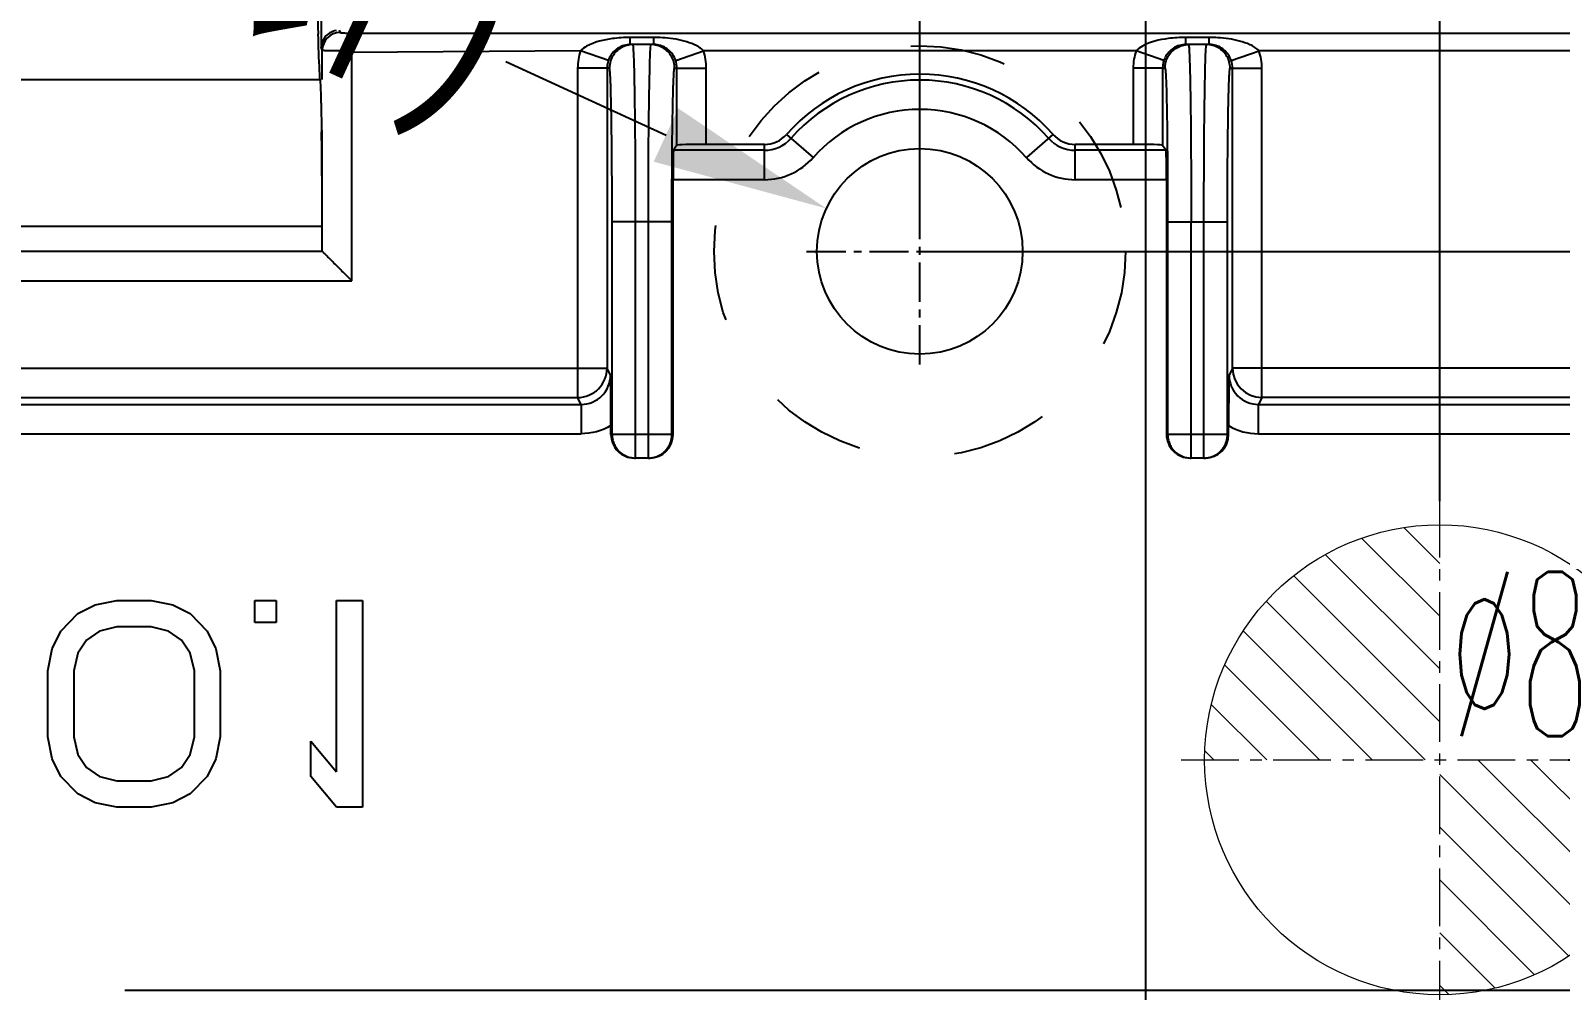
# Model space of a CAD drawing. Header units: millimetres. Extents: x 564 to 2602, y -1989 to 1042.
# Drawn here: x 840.83 to 866.86, y -684.73 to -668.39 of the extents above; entities that cross this region are included whole.
import ezdxf

# ---------------------------------------------------------------- set-up
doc = ezdxf.new("R2010")
doc.units = ezdxf.units.MM
doc.header["$LTSCALE"] = 16.335
doc.header["$PDMODE"] = 3
doc.header["$PDSIZE"] = 0.3125
doc.linetypes.add('CENTER', pattern=[0.6, 0.375, -0.075, 0.075, -0.075])
doc.linetypes.add('HIDDEN', pattern=[0.2, 0.1, -0.1])
doc.layers.get('0').update_dxf_attribs({"linetype": 'CONTINUOUS'})
doc.layers.get('Defpoints').update_dxf_attribs({"linetype": 'CONTINUOUS'})
doc.layers.add('DEFAULT_2', color=8, linetype='HIDDEN')
doc.layers.add('dim', color=82, linetype='CONTINUOUS', lineweight=9)
doc.layers.add('epin', color=13, linetype='CONTINUOUS', lineweight=9)
doc.styles.get("Standard").update_dxf_attribs({"font": 'txt', "width": 0.8})
doc.styles.add('TXT05', font='txt.shx', dxfattribs={"width": 0.5, "bigfont": 'gbcbig.shx'})
doc.dimstyles.get("Standard").update_dxf_attribs({"dimtxt": 0.15625, "dimasz": 0.1875, "dimexe": 0.125, "dimexo": 0.0625, "dimtad": 0, "dimtih": 1, "dimtoh": 1, "dimdsep": 46, "dimtxsty": 'Standard', "dimcen": 0.09, "dimadec": 0, "dimazin": 0, "dimtp": 0.01, "dimtm": 0.01, "dimtfac": 1, "dimtofl": 0, "dimtmove": 0, "dimatfit": 3, "dimfxl": 0, "dimtolj": 1, "dimarcsym": 0})

# ---------------------------------------------------------------- blocks, each defined once
blk = doc.blocks.new('epin_ejp_8')
at = {"layer": 'epin', "ltscale": 0.5}
h = blk.add_hatch(dxfattribs=at)
h.set_pattern_fill('_ANSI31', color=123, scale=0.2, angle=90, style=0)
h.set_pattern_definition([(135, (-3069.6252, 813.4417), (-0.4490128, -0.4490128), [])])
h.paths.add_polyline_path([(0, 4, 0.414214), (-4, 0), (0, 0)])
h.paths.add_polyline_path([(4, 0), (0, 0), (0, -4, 0.414214)])
at = {"layer": 'epin', "color": 1, "linetype": 'CENTER', "ltscale": 0.16}
for p, q in [((0, -4.4), (0, 4.4)), ((-4.4, 0), (4.4, 0))]:
    blk.add_line(p, q, dxfattribs=at)
at = {"layer": 'epin', "ltscale": 0.5}
blk.add_circle((0, 0), 4, dxfattribs=at)
at = {"layer": 'epin', "color": 6, "ltscale": 0.5, "style": 'TXT05', "width": 0.5}
blk.add_text('%%c8', height=2.8, dxfattribs=at).set_placement((0.16, 0.4))
blk = doc.blocks.new('*D155')
at = {"color": 6, "linetype": 'Continuous', "lineweight": -2}
blk.add_line((848.917, -668.92), (851.644, -670.171), dxfattribs=at)
at = {"color": 6}
blk.add_solid([(851.852, -669.716), (851.435, -670.625), (854.371, -671.421)], dxfattribs=at)
at = {"layer": 'Defpoints', "color": 0}
for p in [(854.371, -671.421), (857.552, -672.88)]:
    blk.add_point(p, dxfattribs=at)
at = {"color": 4, "insert": (840.178, -664.914), "char_height": 3, "attachment_point": 5, "rotation": 335.3673}
blk.add_mtext('\\A1;∅3.50(镶针)', dxfattribs=at)
blk = doc.blocks.new('*D156')
at = {"color": 6, "linetype": 'Continuous', "lineweight": -2}
blk.add_line((872.609, -687.189), (874.728, -685.066), dxfattribs=at)
at = {"color": 6}
blk.add_solid([(874.374, -684.712), (875.082, -685.419), (876.847, -682.942)], dxfattribs=at)
at = {"layer": 'Defpoints', "color": 0}
for p in [(879.319, -680.464), (876.847, -682.942)]:
    blk.add_point(p, dxfattribs=at)
at = {"color": 4, "insert": (865.819, -693.995), "char_height": 3, "attachment_point": 5, "rotation": 45.0671}
blk.add_mtext('\\A1;∅3.50(镶针)', dxfattribs=at)
blk = doc.blocks.new('*D184')
at = {"layer": 'Defpoints', "color": 0}
for p in [(877.299, -681.703), (994.221, -681.703), (827.808, -740.305)]:
    blk.add_point(p, dxfattribs=at)
at = {"layer": 'dim', "color": 6, "linetype": 'Continuous', "lineweight": -2}
blk.add_line((877.299, -681.703), (994.221, -681.703), dxfattribs=at)
at = {"layer": 'dim', "color": 4, "insert": (998.054, -681.703), "char_height": 2.5, "attachment_point": 5}
blk.add_mtext('\\A1;58.60', dxfattribs=at)
blk = doc.blocks.new('*D185')
at = {"layer": 'Defpoints', "color": 0}
for p in [(994.221, -677.636), (866.993, -680.805), (827.808, -740.305)]:
    blk.add_point(p, dxfattribs=at)
at = {"layer": 'dim', "color": 6, "linetype": 'Continuous', "lineweight": -2}
for p, q in [((986.221, -680.805), (990.221, -677.636)), ((990.221, -677.636), (994.221, -677.636)), ((866.993, -680.805), (986.221, -680.805))]:
    blk.add_line(p, q, dxfattribs=at)
at = {"layer": 'dim', "color": 4, "insert": (998.054, -677.636), "char_height": 2.5, "attachment_point": 5}
blk.add_mtext('\\A1;59.50', dxfattribs=at)
blk = doc.blocks.new('*D187')
at = {"layer": 'Defpoints', "color": 0}
for p in [(855.962, -672.151), (994.221, -672.151), (827.808, -740.305)]:
    blk.add_point(p, dxfattribs=at)
at = {"layer": 'dim', "color": 6, "linetype": 'Continuous', "lineweight": -2}
blk.add_line((855.962, -672.151), (994.221, -672.151), dxfattribs=at)
at = {"layer": 'dim', "color": 4, "insert": (997.887, -672.151), "char_height": 2.5, "attachment_point": 5}
blk.add_mtext('\\A1;68.15', dxfattribs=at)
blk = doc.blocks.new('*D188')
at = {"layer": 'Defpoints', "color": 0}
for p in [(858.262, -663.805), (994.221, -663.805), (827.808, -740.305)]:
    blk.add_point(p, dxfattribs=at)
at = {"layer": 'dim', "color": 6, "linetype": 'Continuous', "lineweight": -2}
blk.add_line((858.262, -663.805), (994.221, -663.805), dxfattribs=at)
at = {"layer": 'dim', "color": 4, "insert": (998.054, -663.805), "char_height": 2.5, "attachment_point": 5}
blk.add_mtext('\\A1;76.50', dxfattribs=at)
blk = doc.blocks.new('*D189')
at = {"layer": 'Defpoints', "color": 0}
for p in [(857.808, -644.805), (994.221, -644.805), (827.808, -740.305)]:
    blk.add_point(p, dxfattribs=at)
at = {"layer": 'dim', "color": 6, "linetype": 'Continuous', "lineweight": -2}
blk.add_line((857.808, -644.805), (994.221, -644.805), dxfattribs=at)
at = {"layer": 'dim', "color": 4, "insert": (998.054, -644.805), "char_height": 2.5, "attachment_point": 5}
blk.add_mtext('\\A1;95.50', dxfattribs=at)
blk = doc.blocks.new('*D190')
at = {"layer": 'Defpoints', "color": 0}
for p in [(962.551, -639.805), (994.375, -639.805), (827.808, -740.305)]:
    blk.add_point(p, dxfattribs=at)
at = {"layer": 'dim', "color": 6, "linetype": 'Continuous', "lineweight": -2}
blk.add_line((962.551, -639.805), (994.375, -639.805), dxfattribs=at)
at = {"layer": 'dim', "color": 4, "insert": (998.542, -639.805), "char_height": 2.5, "attachment_point": 5}
blk.add_mtext('\\A1;100.50', dxfattribs=at)
blk = doc.blocks.new('*D193')
at = {"layer": 'Defpoints', "color": 0}
for p in [(848.319, -609.288), (855.962, -671.724), (827.808, -740.305)]:
    blk.add_point(p, dxfattribs=at)
at = {"layer": 'dim', "color": 6, "linetype": 'Continuous', "lineweight": -2}
for p, q in [((848.319, -613.288), (848.319, -609.288)), ((855.962, -617.288), (848.319, -613.288)), ((855.962, -671.724), (855.962, -617.288))]:
    blk.add_line(p, q, dxfattribs=at)
at = {"layer": 'dim', "color": 4, "insert": (848.319, -605.621), "char_height": 2.5, "attachment_point": 5, "rotation": 90}
blk.add_mtext('\\A1;28.15', dxfattribs=at)
blk = doc.blocks.new('*D194')
at = {"layer": 'Defpoints', "color": 0}
for p in [(859.808, -609.288), (859.808, -718.405), (827.808, -740.305)]:
    blk.add_point(p, dxfattribs=at)
at = {"layer": 'dim', "color": 6, "linetype": 'Continuous', "lineweight": -2}
blk.add_line((859.808, -718.405), (859.808, -609.288), dxfattribs=at)
at = {"layer": 'dim', "color": 4, "insert": (859.808, -605.621), "char_height": 2.5, "attachment_point": 5, "rotation": 90}
blk.add_mtext('\\A1;32.00', dxfattribs=at)
blk = doc.blocks.new('*D195')
at = {"layer": 'Defpoints', "color": 0}
for p in [(854.902, -609.288), (857.808, -640.405), (827.808, -740.305)]:
    blk.add_point(p, dxfattribs=at)
at = {"layer": 'dim', "color": 6, "linetype": 'Continuous', "lineweight": -2}
for p, q in [((854.902, -613.288), (854.902, -609.288)), ((857.808, -617.288), (854.902, -613.288)), ((857.808, -640.405), (857.808, -617.288))]:
    blk.add_line(p, q, dxfattribs=at)
at = {"layer": 'dim', "color": 4, "insert": (854.902, -605.788), "char_height": 2.5, "attachment_point": 5, "rotation": 90}
blk.add_mtext('\\A1;30.00', dxfattribs=at)
blk = doc.blocks.new('*D196')
at = {"layer": 'Defpoints', "color": 0}
for p in [(864.808, -609.288), (864.808, -676.405), (827.808, -740.305)]:
    blk.add_point(p, dxfattribs=at)
at = {"layer": 'dim', "color": 6, "linetype": 'Continuous', "lineweight": -2}
blk.add_line((864.808, -676.405), (864.808, -609.288), dxfattribs=at)
at = {"layer": 'dim', "color": 4, "insert": (864.808, -605.621), "char_height": 2.5, "attachment_point": 5, "rotation": 90}
blk.add_mtext('\\A1;37.00', dxfattribs=at)
blk = doc.blocks.new('*D197')
at = {"layer": 'Defpoints', "color": 0}
for p in [(878.083, -609.288), (878.083, -681.703), (827.808, -740.305)]:
    blk.add_point(p, dxfattribs=at)
at = {"layer": 'dim', "color": 6, "linetype": 'Continuous', "lineweight": -2}
blk.add_line((878.083, -681.703), (878.083, -609.288), dxfattribs=at)
at = {"layer": 'dim', "color": 4, "insert": (878.083, -605.455), "char_height": 2.5, "attachment_point": 5, "rotation": 90}
blk.add_mtext('\\A1;50.28', dxfattribs=at)
blk = doc.blocks.new('*D198')
at = {"layer": 'Defpoints', "color": 0}
for p in [(890.808, -609.288), (890.808, -732.405), (827.808, -740.305)]:
    blk.add_point(p, dxfattribs=at)
at = {"layer": 'dim', "color": 6, "linetype": 'Continuous', "lineweight": -2}
blk.add_line((890.808, -732.405), (890.808, -609.288), dxfattribs=at)
at = {"layer": 'dim', "color": 4, "insert": (890.808, -605.621), "char_height": 2.5, "attachment_point": 5, "rotation": 90}
blk.add_mtext('\\A1;63.00', dxfattribs=at)
blk = doc.blocks.new('*D199')
at = {"layer": 'Defpoints', "color": 0}
for p in [(923.808, -609.288), (923.808, -732.405), (827.808, -740.305)]:
    blk.add_point(p, dxfattribs=at)
at = {"layer": 'dim', "color": 6, "linetype": 'Continuous', "lineweight": -2}
blk.add_line((923.808, -732.405), (923.808, -609.288), dxfattribs=at)
at = {"layer": 'dim', "color": 4, "insert": (923.808, -605.621), "char_height": 2.5, "attachment_point": 5, "rotation": 90}
blk.add_mtext('\\A1;96.00', dxfattribs=at)
blk = doc.blocks.new('*D200')
at = {"layer": 'Defpoints', "color": 0}
for p in [(951.808, -609.288), (951.808, -734.405), (827.808, -740.305)]:
    blk.add_point(p, dxfattribs=at)
at = {"layer": 'dim', "color": 6, "linetype": 'Continuous', "lineweight": -2}
blk.add_line((951.808, -734.405), (951.808, -609.288), dxfattribs=at)
at = {"layer": 'dim', "color": 4, "insert": (951.808, -604.955), "char_height": 2.5, "attachment_point": 5, "rotation": 90}
blk.add_mtext('\\A1;124.00', dxfattribs=at)
blk = doc.blocks.new('*D201')
at = {"layer": 'Defpoints', "color": 0}
for p in [(930.348, -609.288), (925.808, -659.405), (827.808, -740.305)]:
    blk.add_point(p, dxfattribs=at)
at = {"layer": 'dim', "color": 6, "linetype": 'Continuous', "lineweight": -2}
for p, q in [((930.348, -613.288), (930.348, -609.288)), ((925.808, -617.288), (930.348, -613.288)), ((925.808, -659.405), (925.808, -617.288))]:
    blk.add_line(p, q, dxfattribs=at)
at = {"layer": 'dim', "color": 4, "insert": (930.348, -605.621), "char_height": 2.5, "attachment_point": 5, "rotation": 90}
blk.add_mtext('\\A1;98.00', dxfattribs=at)
blk = doc.blocks.new('*D202')
at = {"layer": 'Defpoints', "color": 0}
for p in [(896.808, -609.288), (896.808, -659.405), (827.808, -740.305)]:
    blk.add_point(p, dxfattribs=at)
at = {"layer": 'dim', "color": 6, "linetype": 'Continuous', "lineweight": -2}
blk.add_line((896.808, -659.405), (896.808, -609.288), dxfattribs=at)
at = {"layer": 'dim', "color": 4, "insert": (896.808, -605.621), "char_height": 2.5, "attachment_point": 5, "rotation": 90}
blk.add_mtext('\\A1;69.00', dxfattribs=at)
blk = doc.blocks.new('*D203')
at = {"layer": 'Defpoints', "color": 0}
for p in [(960.808, -609.288), (960.808, -635.997), (827.808, -740.305)]:
    blk.add_point(p, dxfattribs=at)
at = {"layer": 'dim', "color": 6, "linetype": 'Continuous', "lineweight": -2}
blk.add_line((960.808, -635.997), (960.808, -609.288), dxfattribs=at)
at = {"layer": 'dim', "color": 4, "insert": (960.808, -604.955), "char_height": 2.5, "attachment_point": 5, "rotation": 90}
blk.add_mtext('\\A1;133.00', dxfattribs=at)

msp = doc.modelspace()

# ---------------------------------------------------------------- linework, layer by layer
at = {"color": 7, "linetype": 'Continuous'}
for p, q in [((845.779, -667.702), (845.779, -668.677)), ((846.299, -668.737), (846.299, -668.436)), ((846.299, -668.436), (868.646, -668.436)), ((851.036, -668.631), (851.036, -668.509)), ((851.435, -668.509), (851.036, -668.509)), ((851.435, -668.631), (851.036, -668.631)), ((851.435, -668.631), (851.435, -668.509)), ((860.488, -668.631), (860.488, -668.509)), ((860.887, -668.509), (860.488, -668.509)), ((860.887, -668.631), (860.488, -668.631)), ((860.887, -668.631), (860.887, -668.509)), ((845.796, -668.727), (845.779, -668.677)), ((845.796, -669.226), (845.796, -668.727)), ((850.19, -668.737), (846.299, -668.765)), ((846.299, -672.653), (846.299, -668.765)), ((850.663, -668.901), (850.19, -668.737)), ((851.809, -668.901), (852.281, -668.737)), ((859.642, -668.737), (852.281, -668.737)), ((860.115, -668.901), (859.642, -668.737)), ((861.26, -668.901), (861.733, -668.737)), ((868.646, -668.737), (861.733, -668.737)), ((850.141, -669.031), (850.141, -674.639)), ((850.641, -669.031), (850.141, -669.031)), ((850.641, -669.031), (850.641, -674.139)), ((851.83, -670.344), (851.83, -669.031)), ((851.83, -669.031), (852.33, -669.031)), ((852.33, -670.331), (852.33, -669.031)), ((859.593, -669.031), (859.593, -670.331)), ((860.093, -669.031), (859.593, -669.031)), ((860.093, -669.031), (860.093, -670.344)), ((861.282, -674.139), (861.282, -669.031)), ((861.282, -669.031), (861.782, -669.031)), ((861.782, -674.639), (861.782, -669.031)), ((830.981, -669.225), (845.758, -669.225)), ((853.695, -670.16), (854.146, -670.556)), ((858.228, -670.16), (857.777, -670.556)), ((851.83, -670.344), (851.772, -670.431)), ((853.318, -670.431), (851.772, -670.431)), ((853.318, -670.331), (852.33, -670.331)), ((853.318, -670.931), (853.318, -670.331)), ((858.606, -670.931), (858.606, -670.331)), ((859.593, -670.331), (858.606, -670.331)), ((860.151, -670.431), (858.606, -670.431)), ((860.093, -670.344), (860.151, -670.431)), ((851.764, -675.27), (851.764, -670.931)), ((853.318, -670.931), (851.764, -670.931)), ((860.16, -670.931), (858.606, -670.931)), ((860.16, -670.931), (860.16, -675.27)), ((826.57, -671.723), (845.794, -671.722)), ((845.794, -672.151), (845.794, -671.722)), ((850.727, -674.139), (850.727, -671.648)), ((851.744, -671.648), (850.727, -671.648)), ((851.127, -675.67), (851.127, -671.648)), ((851.344, -675.67), (851.344, -671.648)), ((851.744, -675.27), (851.744, -671.648)), ((860.179, -671.648), (860.179, -675.27)), ((860.179, -671.648), (861.196, -671.648)), ((860.579, -675.67), (860.579, -671.648)), ((860.796, -675.67), (860.796, -671.648)), ((861.196, -675.27), (861.196, -671.648)), ((845.794, -672.151), (810.324, -672.151)), ((809.802, -672.653), (846.299, -672.653)), ((810.304, -674.139), (850.641, -674.139)), ((850.699, -674.256), (850.641, -674.139)), ((861.282, -674.139), (861.224, -674.256)), ((868.646, -674.139), (861.282, -674.139)), ((810.243, -674.756), (850.2, -674.756)), ((810.302, -674.639), (850.141, -674.639)), ((850.2, -674.756), (850.141, -674.639)), ((850.2, -674.756), (850.2, -675.256)), ((861.782, -674.639), (861.723, -674.756)), ((861.723, -675.256), (861.723, -674.756)), ((861.723, -674.756), (868.766, -674.756)), ((868.648, -674.639), (861.782, -674.639)), ((850.708, -675.27), (850.708, -675.117)), ((861.215, -675.27), (861.215, -675.117)), ((810.243, -675.256), (850.2, -675.256)), ((851.744, -675.27), (850.781, -675.27)), ((861.196, -675.27), (860.232, -675.27)), ((861.723, -675.256), (868.766, -675.256)), ((851.364, -675.67), (851.108, -675.67)), ((860.815, -675.67), (860.56, -675.67)), ((875.771, -684.731), (842.438, -684.731))]:
    msp.add_line(p, q, dxfattribs=at)
at = {"color": 1, "linetype": 'CENTER', "ltscale": 0.108846}
for p, q in [((855.962, -674.076), (855.962, -670.226)), ((854.037, -672.151), (857.887, -672.151))]:
    msp.add_line(p, q, dxfattribs=at)
at = {"color": 2, "linetype": 'Continuous'}
for p, q in [((841.64, -678.317), (841.933, -678.168)), ((841.933, -678.168), (842.3, -678.093)), ((842.3, -678.093), (842.886, -678.093)), ((842.886, -678.093), (843.253, -678.168)), ((843.253, -678.168), (843.546, -678.317)), ((844.646, -678.467), (844.646, -678.093)), ((844.646, -678.093), (845.013, -678.093)), ((845.013, -678.093), (845.013, -678.467)), ((846.039, -681.013), (846.039, -678.093)), ((846.039, -678.093), (846.479, -678.093)), ((846.479, -678.093), (846.479, -681.612)), ((841.347, -678.617), (841.64, -678.317)), ((843.546, -678.317), (843.84, -678.617)), ((845.013, -678.467), (844.646, -678.467)), ((841.2, -678.916), (841.347, -678.617)), ((841.787, -678.767), (841.64, -678.991)), ((842.007, -678.617), (841.787, -678.767)), ((842.3, -678.542), (842.007, -678.617)), ((842.886, -678.542), (842.3, -678.542)), ((843.18, -678.617), (842.886, -678.542)), ((843.4, -678.767), (843.18, -678.617)), ((843.546, -678.991), (843.4, -678.767)), ((843.84, -678.617), (843.986, -678.916)), ((841.127, -679.291), (841.2, -678.916)), ((841.64, -678.991), (841.567, -679.291)), ((843.62, -679.291), (843.546, -678.991)), ((843.986, -678.916), (844.06, -679.291)), ((841.127, -680.414), (841.127, -679.291)), ((841.567, -679.291), (841.567, -680.414)), ((843.62, -680.414), (843.62, -679.291)), ((844.06, -679.291), (844.06, -680.414)), ((841.2, -680.788), (841.127, -680.414)), ((841.567, -680.414), (841.64, -680.714)), ((843.546, -680.714), (843.62, -680.414)), ((844.06, -680.414), (843.986, -680.788)), ((845.599, -681.088), (845.599, -680.489)), ((845.599, -680.489), (846.039, -681.013)), ((841.347, -681.088), (841.2, -680.788)), ((841.64, -680.714), (841.787, -680.938)), ((843.4, -680.938), (843.546, -680.714)), ((843.986, -680.788), (843.84, -681.088)), ((841.64, -681.387), (841.347, -681.088)), ((841.787, -680.938), (842.007, -681.088)), ((842.007, -681.088), (842.3, -681.163)), ((842.886, -681.163), (843.18, -681.088)), ((843.18, -681.088), (843.4, -680.938)), ((843.84, -681.088), (843.546, -681.387)), ((846.039, -681.612), (845.599, -681.088)), ((841.933, -681.537), (841.64, -681.387)), ((842.3, -681.163), (842.886, -681.163)), ((843.546, -681.387), (843.253, -681.537)), ((842.3, -681.612), (841.933, -681.537)), ((842.886, -681.612), (842.3, -681.612)), ((843.253, -681.537), (842.886, -681.612)), ((846.479, -681.612), (846.039, -681.612))]:
    msp.add_line(p, q, dxfattribs=at)
at = {"color": 3, "linetype": 'Continuous'}
msp.add_circle((855.962, -672.151), 1.75, dxfattribs=at)
at = {"color": 7, "linetype": 'Continuous'}
for centre, radius, start, end in [((930.411, -666.068), 84.718, 180.95796, 181.61307), ((846.098, -668.728), 0.302, 90.0309, 179.8981), ((846.295, -665.169), 3.268, 268.2335, 270.0731), ((851.435, -670.865), 2.356, 86.4304, 90.003), ((851.435, -669.032), 0.401, 80.6121, 89.9586), ((860.887, -670.865), 2.356, 86.4304, 90.003), ((860.887, -669.032), 0.401, 80.6121, 89.9586), ((851.047, -669.032), 0.906, 160.9997, 179.9342), ((851.044, -669.032), 0.403, 153.1537, 179.9341), ((851.086, -669.032), 0.404, 150.1915, 162.4337), ((851.424, -669.032), 0.906, 0.0658, 19.0003), ((860.499, -669.032), 0.906, 160.9997, 179.9342), ((860.495, -669.032), 0.403, 152.9324, 179.9341), ((860.876, -669.032), 0.906, 0.0658, 19.0003), ((851.428, -669.032), 0.403, 0.0659, 19.0073), ((855.962, -672.151), 3.017, 41.2999, 138.7001), ((860.88, -669.032), 0.403, 0.0659, 19.0073), ((855.962, -672.151), 2.916, 41.2999, 138.7001), ((855.962, -672.151), 2.416, 41.2999, 138.7001), ((734.218, -671.651), 111.576, 359.96318, 0.78664), ((853.318, -669.828), 0.503, 270, 318.7001), ((858.606, -669.828), 0.503, 221.2999, 270), ((853.318, -669.828), 0.603, 270, 318.7001), ((858.606, -669.828), 0.603, 221.2999, 270), ((853.318, -669.828), 1.103, 270, 318.7001), ((858.606, -669.828), 1.103, 221.2999, 270), ((850.2, -674.257), 0.5, 269.9875, 0.0852), ((850.141, -674.139), 0.5, 315.458, 359.965), ((910.941, -675.182), 49.726, 178.9333, 179.9256), ((861.723, -674.257), 0.499, 179.9043, 270.0171), ((861.782, -674.139), 0.5, 180.0375, 269.9887)]:
    msp.add_arc(centre, radius, start, end, dxfattribs=at)
for centre, major_axis, ratio, start_param, end_param in [((851.772, -670.931), (0, 0.5), 0.017455, 0.02618, 1.570796), ((852.33, -670.344), (0.5, 0), 0.026186, 1.570796, 3.124139), ((859.593, -670.344), (0.5, 0), 0.026186, 0.017453, 1.570796), ((860.151, -670.931), (0, 0.5), 0.017455, -1.570796, -0.02618), ((851.108, -675.27), (0.4, 0), 0.999848, -3.141593, -1.570796), ((851.364, -675.27), (0.4, 0), 0.999848, -1.570796, 0), ((860.56, -675.27), (0.4, 0), 0.999848, -3.141593, -1.570796), ((860.815, -675.27), (0.4, 0), 0.999848, -1.570796, 0)]:
    msp.add_ellipse(centre, major_axis=major_axis, ratio=ratio, start_param=start_param, end_param=end_param, dxfattribs=at)
for points, knots in [([(845.758, -669.226), (845.755, -669.178), (845.741, -668.92), (845.733, -668.662), (845.727, -668.452)], [0, 0, 0, 0, 0.187706, 1, 1, 1, 1]), ([(846.031, -668.393), (845.958, -668.406), (845.829, -668.48), (845.78, -668.616), (845.779, -668.677)], [0, 0, 0, 0, 0.549991, 1, 1, 1, 1]), ([(846.098, -668.426), (846.099, -668.428), (846.11, -668.428), (846.127, -668.432), (846.158, -668.433), (846.181, -668.434), (846.194, -668.435)], [0, 0, 0, 0, 0.079149, 0.279697, 0.592788, 1, 1, 1, 1]), ([(851.036, -668.631), (850.964, -668.631), (850.817, -668.673), (850.717, -668.786), (850.685, -668.849)], [0, 0, 0, 0, 0.508824, 1, 1, 1, 1]), ([(851.082, -668.631), (851.013, -668.631), (850.872, -668.668), (850.77, -668.772), (850.735, -668.831)], [0, 0, 0, 0, 0.499984, 1, 1, 1, 1]), ([(851.809, -668.901), (851.785, -668.831), (851.701, -668.708), (851.566, -668.648), (851.5, -668.637)], [0, 0, 0, 0, 0.522594, 1, 1, 1, 1]), ([(852.281, -668.737), (852.239, -668.692), (852.129, -668.627), (851.893, -668.548), (851.706, -668.522), (851.582, -668.514)], [0, 0, 0, 0, 0.250101, 0.49932, 1, 1, 1, 1]), ([(860.488, -668.631), (860.415, -668.631), (860.269, -668.673), (860.169, -668.785), (860.137, -668.848)], [0, 0, 0, 0, 0.50921, 1, 1, 1, 1]), ([(860.533, -668.631), (860.537, -668.631), (860.537, -668.65), (860.542, -668.671), (860.544, -668.719), (860.546, -668.753), (860.547, -668.774)], [0, 0, 0, 0, 0.067446, 0.256353, 0.567586, 1, 1, 1, 1]), ([(861.26, -668.901), (861.236, -668.831), (861.153, -668.708), (861.018, -668.648), (860.952, -668.637)], [0, 0, 0, 0, 0.522594, 1, 1, 1, 1]), ([(861.733, -668.737), (861.69, -668.692), (861.58, -668.627), (861.345, -668.548), (861.158, -668.522), (861.034, -668.514)], [0, 0, 0, 0, 0.250101, 0.49932, 1, 1, 1, 1]), ([(845.796, -668.727), (845.799, -668.73), (845.815, -668.727), (845.842, -668.733), (845.89, -668.734), (845.952, -668.735), (846.027, -668.731), (846.145, -668.736), (846.235, -668.765), (846.299, -668.765)], [0, 0, 0, 0, 0.022531, 0.0815, 0.175018, 0.299516, 0.450769, 0.62187, 1, 1, 1, 1]), ([(851.111, -669.36), (851.109, -669.201), (851.105, -668.991), (851.095, -668.754), (851.09, -668.677), (851.087, -668.649)], [0, 0, 0, 0, 0.673963, 0.883048, 1, 1, 1, 1]), ([(851.344, -671.648), (851.344, -671.301), (851.346, -670.649), (851.352, -669.773), (851.366, -669.129), (851.372, -668.787), (851.382, -668.671)], [0, 0, 0, 0, 0.349898, 0.656417, 0.882266, 1, 1, 1, 1]), ([(851.79, -669.031), (851.79, -668.962), (851.753, -668.822), (851.65, -668.719), (851.59, -668.685)], [0, 0, 0, 0, 0.500016, 1, 1, 1, 1]), ([(860.133, -669.031), (860.133, -668.962), (860.171, -668.822), (860.274, -668.719), (860.333, -668.685)], [0, 0, 0, 0, 0.500016, 1, 1, 1, 1]), ([(860.547, -668.774), (860.548, -668.799), (860.554, -668.925), (860.557, -669.052), (860.559, -669.155)], [0, 0, 0, 0, 0.193811, 1, 1, 1, 1]), ([(860.796, -671.648), (860.796, -671.301), (860.798, -670.649), (860.804, -669.773), (860.817, -669.129), (860.823, -668.787), (860.834, -668.671)], [0, 0, 0, 0, 0.349898, 0.656417, 0.882266, 1, 1, 1, 1]), ([(861.241, -669.031), (861.241, -668.962), (861.204, -668.822), (861.101, -668.719), (861.042, -668.685)], [0, 0, 0, 0, 0.500016, 1, 1, 1, 1]), ([(850.727, -671.648), (850.727, -671.478), (850.727, -671.144), (850.724, -670.659), (850.72, -670.212), (850.716, -669.871), (850.711, -669.631), (850.707, -669.479), (850.704, -669.347), (850.7, -669.238), (850.696, -669.152), (850.692, -669.091), (850.688, -669.052), (850.685, -669.037), (850.683, -669.031), (850.682, -669.031)], [0, 0, 0, 0, 0.195028, 0.382855, 0.55564, 0.707007, 0.772826, 0.831182, 0.881549, 0.923441, 0.956478, 0.980332, 0.994805, 0.998518, 1, 1, 1, 1]), ([(851.744, -671.648), (851.744, -671.478), (851.745, -671.143), (851.747, -670.658), (851.751, -670.212), (851.756, -669.871), (851.761, -669.631), (851.764, -669.479), (851.768, -669.347), (851.772, -669.238), (851.776, -669.151), (851.78, -669.091), (851.784, -669.052), (851.787, -669.037), (851.789, -669.031), (851.79, -669.031)], [0, 0, 0, 0, 0.195123, 0.382917, 0.55567, 0.707048, 0.77285, 0.831213, 0.881574, 0.92347, 0.956494, 0.980348, 0.994814, 0.998521, 1, 1, 1, 1]), ([(860.133, -669.031), (860.136, -669.031), (860.137, -669.047), (860.142, -669.066), (860.144, -669.107), (860.146, -669.137), (860.147, -669.155)], [0, 0, 0, 0, 0.068821, 0.25778, 0.568498, 1, 1, 1, 1]), ([(860.147, -669.155), (860.154, -669.278), (860.162, -669.595), (860.176, -670.426), (860.179, -671.133), (860.179, -671.648)], [0, 0, 0, 0, 0.148531, 0.380974, 1, 1, 1, 1]), ([(860.559, -669.155), (860.563, -669.316), (860.576, -670.147), (860.579, -670.978), (860.579, -671.648)], [0, 0, 0, 0, 0.193532, 1, 1, 1, 1]), ([(861.196, -671.648), (861.196, -671.478), (861.196, -671.143), (861.199, -670.658), (861.203, -670.212), (861.208, -669.871), (861.212, -669.631), (861.216, -669.479), (861.22, -669.347), (861.224, -669.238), (861.228, -669.151), (861.232, -669.091), (861.235, -669.052), (861.238, -669.037), (861.24, -669.031), (861.241, -669.031)], [0, 0, 0, 0, 0.195123, 0.382917, 0.55567, 0.707048, 0.77285, 0.831213, 0.881574, 0.92347, 0.956494, 0.980348, 0.994814, 0.998521, 1, 1, 1, 1]), ([(845.758, -669.226), (845.76, -669.244), (845.766, -669.352), (845.77, -669.46), (845.772, -669.55)], [0, 0, 0, 0, 0.171874, 1, 1, 1, 1]), ([(851.127, -671.648), (851.127, -671.433), (851.126, -670.671), (851.121, -669.908), (851.111, -669.36)], [0, 0, 0, 0, 0.281566, 1, 1, 1, 1]), ([(845.772, -669.55), (845.774, -669.59), (845.778, -669.78), (845.782, -669.97), (845.784, -670.119)], [0, 0, 0, 0, 0.213432, 1, 1, 1, 1]), ([(846.299, -672.653), (846.243, -672.598), (846.135, -672.49), (846.005, -672.359), (845.91, -672.266), (845.857, -672.209), (845.817, -672.175), (845.802, -672.154), (845.795, -672.151)], [0, 0, 0, 0, 0.33238, 0.642923, 0.779156, 0.892331, 0.970169, 1, 1, 1, 1]), ([(850.708, -675.117), (850.708, -675.034), (850.707, -674.747), (850.703, -674.46), (850.699, -674.256)], [0, 0, 0, 0, 0.290741, 1, 1, 1, 1]), ([(850.141, -674.639), (850.207, -674.639), (850.339, -674.612), (850.451, -674.537), (850.497, -674.49)], [0, 0, 0, 0, 0.499453, 1, 1, 1, 1])]:
    msp.add_open_spline(points, degree=3, knots=knots, dxfattribs=at)
for points in [[(850.731, -668.53), (850.581, -668.55), (850.427, -668.585), (850.294, -668.659)], [(851.036, -668.509), (850.935, -668.509), (850.832, -668.516), (850.731, -668.53)], [(851.59, -668.685), (851.53, -668.651), (851.459, -668.631), (851.39, -668.631)], [(860.187, -668.529), (860.036, -668.549), (859.882, -668.583), (859.749, -668.657)], [(860.488, -668.509), (860.388, -668.509), (860.287, -668.516), (860.187, -668.529)], [(860.333, -668.685), (860.393, -668.651), (860.464, -668.631), (860.533, -668.631)], [(861.042, -668.685), (860.982, -668.651), (860.911, -668.631), (860.842, -668.631)], [(850.294, -668.659), (850.256, -668.68), (850.22, -668.706), (850.19, -668.737)], [(859.749, -668.657), (859.71, -668.678), (859.673, -668.705), (859.642, -668.737)], [(850.701, -668.91), (850.688, -668.949), (850.682, -668.991), (850.682, -669.031)], [(850.708, -675.117), (850.557, -675.207), (850.375, -675.256), (850.2, -675.256)], [(861.215, -675.117), (861.366, -675.207), (861.548, -675.256), (861.723, -675.256)]]:
    msp.add_open_spline(points, degree=3, dxfattribs=at)
at = {"layer": 'DEFAULT_2', "color": 8, "linetype": 'HIDDEN'}
for p, q in [((846.085, -668.388), (846.098, -668.426)), ((850.682, -669.031), (850.641, -669.031)), ((851.79, -669.031), (851.83, -669.031)), ((860.093, -669.031), (860.133, -669.031)), ((861.241, -669.031), (861.282, -669.031)), ((845.796, -671.722), (845.796, -669.226)), ((850.727, -675.27), (850.727, -674.139)), ((850.781, -675.27), (850.708, -675.27)), ((851.764, -675.27), (851.744, -675.27)), ((860.232, -675.27), (860.16, -675.27)), ((861.196, -675.27), (861.215, -675.27))]:
    msp.add_line(p, q, dxfattribs=at)
msp.add_circle((855.962, -672.151), 3.5, dxfattribs=at)
for centre in [(851.127, -675.27), (860.579, -675.27)]:
    msp.add_arc(centre, 0.4, 179.9779, 270.0134, dxfattribs=at)
for points, knots in [([(851.087, -668.649), (851.086, -668.645), (851.085, -668.64), (851.083, -668.631), (851.082, -668.631)], [0, 0, 0, 0, 0.726833, 1, 1, 1, 1]), ([(851.383, -668.662), (851.384, -668.654), (851.386, -668.647), (851.387, -668.631), (851.39, -668.631)], [0, 0, 0, 0, 0.735203, 1, 1, 1, 1]), ([(860.835, -668.662), (860.836, -668.654), (860.838, -668.647), (860.839, -668.631), (860.842, -668.631)], [0, 0, 0, 0, 0.735203, 1, 1, 1, 1]), ([(851.344, -675.67), (851.414, -675.67), (851.556, -675.632), (851.659, -675.527), (851.693, -675.466)], [0, 0, 0, 0, 0.499988, 1, 1, 1, 1]), ([(860.796, -675.67), (860.866, -675.67), (861.008, -675.632), (861.111, -675.527), (861.145, -675.466)], [0, 0, 0, 0, 0.499988, 1, 1, 1, 1])]:
    msp.add_open_spline(points, degree=3, knots=knots, dxfattribs=at)
for points in [[(851.693, -675.466), (851.71, -675.436), (851.722, -675.404), (851.731, -675.371)], [(851.731, -675.371), (851.74, -675.338), (851.744, -675.304), (851.744, -675.27)], [(861.145, -675.466), (861.161, -675.436), (861.174, -675.404), (861.183, -675.371)], [(861.183, -675.371), (861.191, -675.338), (861.196, -675.304), (861.196, -675.27)]]:
    msp.add_open_spline(points, degree=3, dxfattribs=at)

# ---------------------------------------------------------------- block references
at = {"layer": 'epin'}
msp.add_blockref('epin_ejp_8', (864.808, -680.805), dxfattribs=at)

# ---------------------------------------------------------------- dimensions: what is measured, and where the dimension line sits
for p1, p2, picture, middle in [((857.552, -672.88), (854.371, -671.421), '*D155', (840.178, -664.914)), ((879.319, -680.464), (876.847, -682.942), '*D156', (865.819, -693.995))]:
    dim = msp.add_diameter_dim_2p(p1=p1, p2=p2, text='<>(镶针)', dimstyle='Standard', override={"dimtxt": 3, "dimasz": 3, "dimexe": 0, "dimexo": 0, "dimgap": 0, "dimtih": 0, "dimtoh": 0, "dimzin": 0, "dimcen": 0, "dimclrd": 6, "dimclre": 6, "dimclrt": 4, "dimadec": 2, "dimtp": 0, "dimtm": 0, "dimfxl": 1.25, "dimtzin": 0})
    dim.commit()
    dim.dimension.update_dxf_attribs({"geometry": picture, "text_midpoint": middle})
at = {"layer": 'dim'}
for feature_location, offset, dtype, origin, picture, middle in [((951.808, -734.405), (0, 125.117), 1, (827.808, -740.305), '*D200', (951.808, -604.955)), ((960.808, -635.997), (0, 26.709), 1, (827.808, -740.305), '*D203', (960.808, -604.955)), ((878.08261217, -681.702878789), (0, 72.414785199), 1, (827.80761217, -740.305356683), '*D197', (878.08261217, -605.454760257)), ((855.962, -671.724), (-7.643, 62.435), 1, (827.808, -740.305), '*D193', (848.319, -605.621)), ((859.808, -718.405), (0, 109.117), 1, (827.808, -740.305), '*D194', (859.808, -605.621)), ((864.808, -676.405), (0, 67.117), 1, (827.808, -740.305), '*D196', (864.808, -605.621)), ((890.808, -732.405), (0, 123.117), 1, (827.808, -740.305), '*D198', (890.808, -605.621)), ((923.808, -732.405), (0, 123.117), 1, (827.808, -740.305), '*D199', (923.808, -605.621)), ((925.808, -659.405), (4.54, 50.117), 1, (827.808, -740.305), '*D201', (930.348, -605.621)), ((896.808, -659.405), (0, 50.117), 1, (827.808, -740.305), '*D202', (896.808, -605.621)), ((857.808, -640.405), (-2.906, 31.117), 1, (827.808, -740.305), '*D195', (854.902, -605.788)), ((962.551, -639.805), (31.825, 0), 0, (827.808, -740.305), '*D190', (998.542, -639.805)), ((857.808, -644.805), (136.413, 0), 0, (827.808, -740.305), '*D189', (998.054, -644.805)), ((858.262, -663.805), (135.959, 0), 0, (827.808, -740.305), '*D188', (998.054, -663.805)), ((855.962, -672.151), (138.259, 0), 0, (827.808, -740.305), '*D187', (997.887, -672.151)), ((866.993, -680.805), (127.228, 3.17), 0, (827.808, -740.305), '*D185', (998.054, -677.636)), ((877.299, -681.703), (116.922, 0), 0, (827.808, -740.305), '*D184', (998.054, -681.703))]:
    dim = msp.add_ordinate_dim(feature_location=feature_location, offset=offset, dtype=dtype, origin=origin, dimstyle='Standard', override={"dimtxt": 2.5, "dimasz": 2, "dimexe": 0, "dimexo": 0, "dimgap": 0, "dimtih": 0, "dimtoh": 0, "dimzin": 0, "dimcen": 0, "dimclrd": 6, "dimclre": 6, "dimclrt": 4, "dimadec": 2, "dimtp": 0, "dimtm": 0, "dimfxl": 1.25, "dimtzin": 0}, dxfattribs=at)
    dim.commit()
    dim.dimension.update_dxf_attribs({"geometry": picture, "text_midpoint": middle})

doc.saveas('drawing.dxf')
